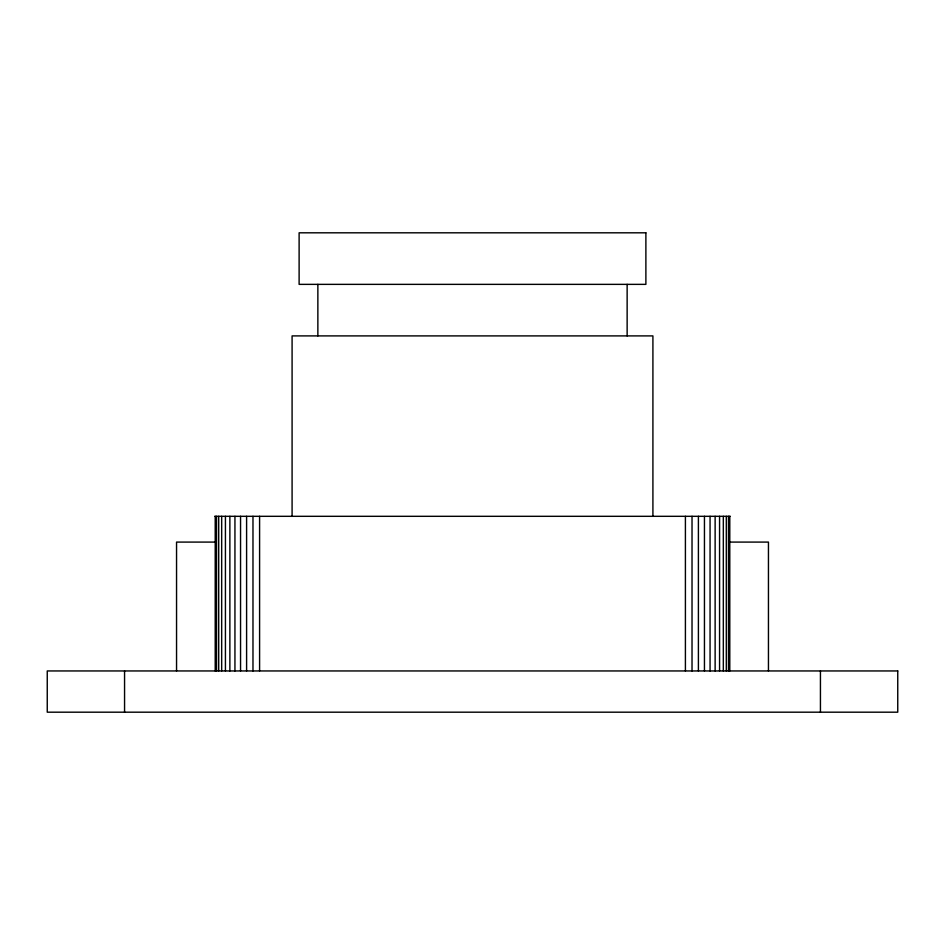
<?xml version="1.0" encoding="UTF-8"?>
<svg xmlns="http://www.w3.org/2000/svg" width="945" height="945" viewBox="0 0 945 945"><rect width="100%" height="100%" fill="white"/><g stroke="black" fill="none" stroke-linecap="round" stroke-linejoin="round"><path stroke-width="1.42" d="M214.775 516.313L730.225 516.313M215.212 542.087L176.55 542.087L176.55 670.95M729.788 542.087L768.45 542.087L768.45 670.95M820.437 670.95L820.437 712.187M729.788 516.313L729.788 670.95M728.465 516.313L728.465 670.95M726.303 516.313L726.303 670.95M723.327 516.313L723.327 670.95M719.57 516.313L719.57 670.95M715.129 516.313L715.129 670.95M710.061 516.313L710.061 670.95M704.45 516.313L704.45 670.95M698.402 516.313L698.402 670.95M692.024 516.313L692.024 670.95M685.409 516.313L685.409 670.95M652.912 516.313L652.912 335.9L292.088 335.9L292.088 516.313M627.137 284.362L627.137 335.9M317.863 284.362L317.863 335.9M259.591 516.313L259.591 670.95M252.976 516.313L252.976 670.95M246.598 516.313L246.598 670.95M240.55 516.313L240.55 670.95M234.939 516.313L234.939 670.95M229.871 516.313L229.871 670.95M225.43 516.313L225.43 670.95M221.673 516.313L221.673 670.95M218.697 516.313L218.697 670.95M216.535 516.313L216.535 670.95M215.212 516.313L215.212 670.95M124.563 670.95L124.563 712.187M645.884 232.813L299.116 232.813L299.116 284.362L645.884 284.362L645.884 232.813M897.75 670.95L47.25 670.95L47.25 712.187L897.75 712.187L897.75 670.95"/></g></svg>
